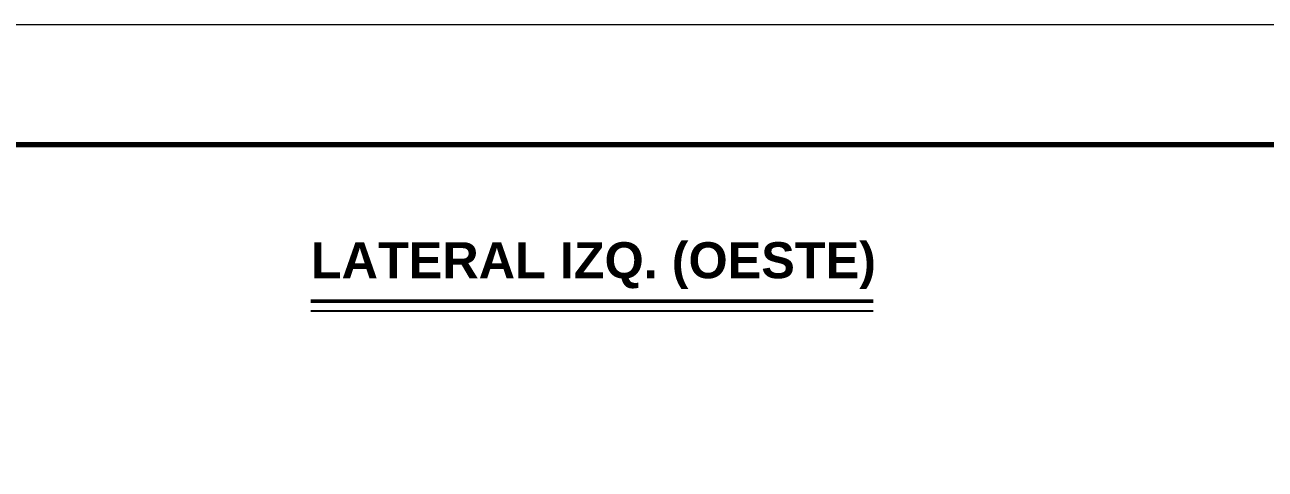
# Model space of a CAD drawing. Header units: millimetres. Extents: x 0 to 420, y 0 to 297.
# Drawn here: x 229.7 to 332.9, y 260 to 297 of the extents above; entities that cross this region are included whole.
import ezdxf
from ezdxf.enums import TextEntityAlignment as Align

# ---------------------------------------------------------------- set-up
doc = ezdxf.new("R2010")
doc.units = ezdxf.units.MM
doc.header["$LTSCALE"] = 0.5
for name, color, linetype, lineweight in [('CONTORNO', 7, 'CONTINUOUS', 50), ('FINO', 7, 'CONTINUOUS', 25), ('HOJA', 8, 'CONTINUOUS', 13), ('RECUADRO', 7, 'CONTINUOUS', 70), ('TEXTO', 7, 'CONTINUOUS', 25)]:
    doc.layers.add(name, color=color, linetype=linetype, lineweight=lineweight)
doc.styles.add('NEGRITA', font='arialbd.ttf')

msp = doc.modelspace()

# ---------------------------------------------------------------- linework, layer by layer
at = {"layer": 'CONTORNO'}
msp.add_line((253.5333, 274), (300.3333, 274), dxfattribs=at)
at = {"layer": 'FINO'}
msp.add_line((253.5333, 273.2), (300.3333, 273.2), dxfattribs=at)
at = {"layer": 'HOJA'}
msp.add_lwpolyline([(0, 0), (420, 0), (420, 297), (0, 297)], close=True, dxfattribs=at)
at = {"layer": 'RECUADRO'}
msp.add_lwpolyline([(20, 10), (410, 10), (410, 287), (20, 287)], close=True, dxfattribs=at)

# ---------------------------------------------------------------- texts
at = {"layer": 'TEXTO', "style": 'NEGRITA'}
msp.add_text('LATERAL IZQ. (OESTE)', height=3, dxfattribs=at).set_placement((253.5333, 275), align=Align.BOTTOM_LEFT)

doc.saveas('drawing.dxf')
